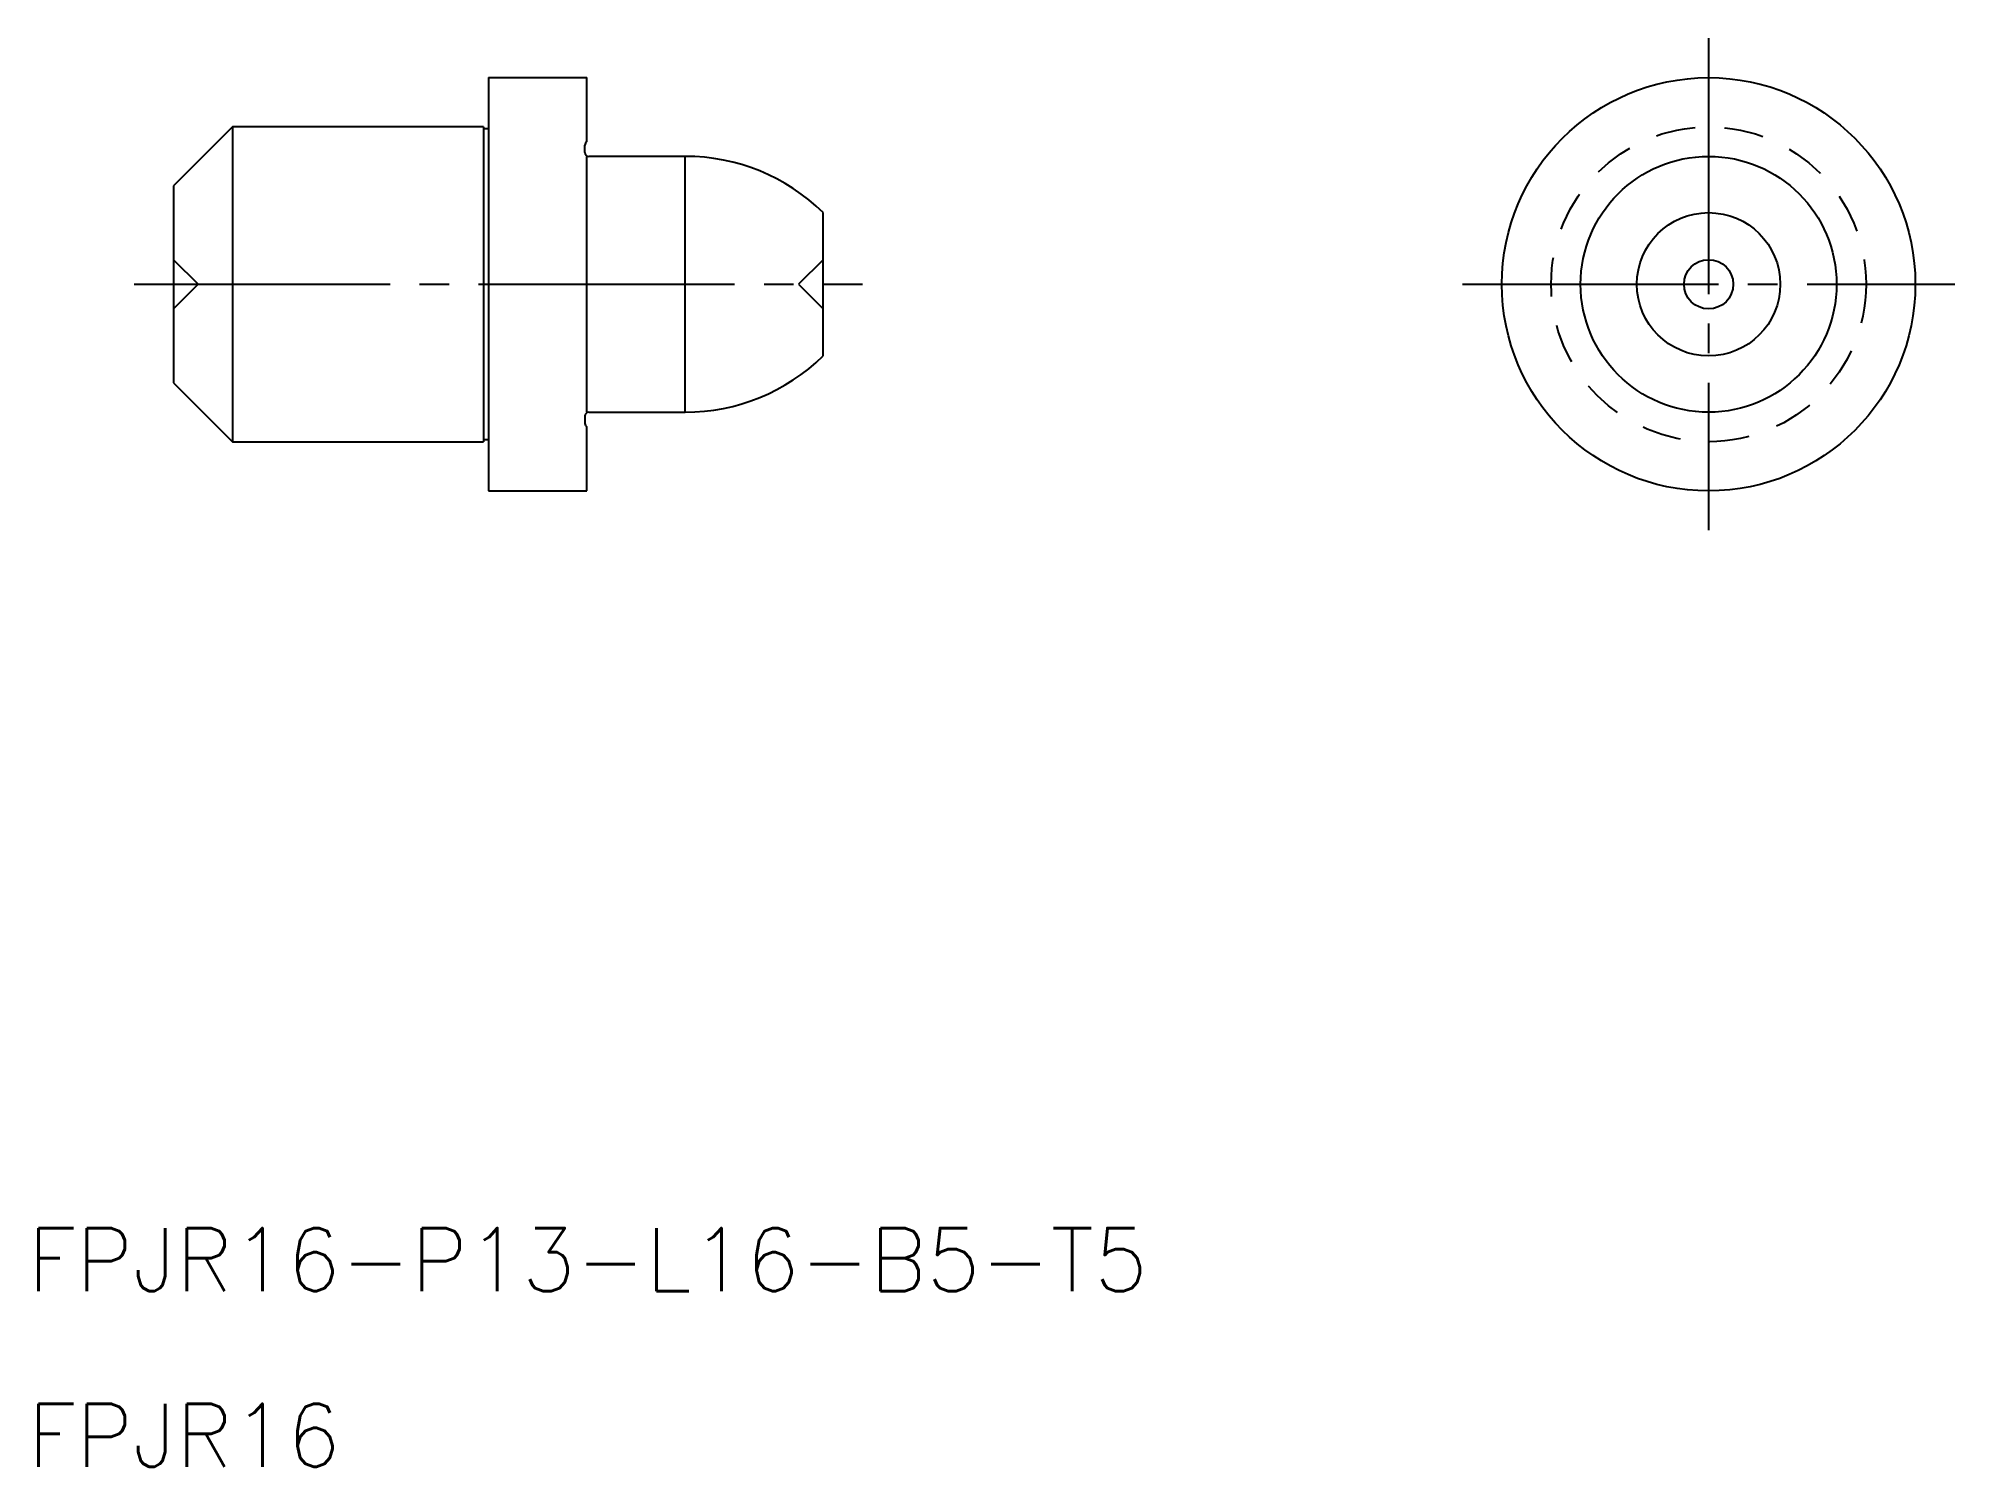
# Model space of a CAD drawing. Extents: x 51.9 to 149.2, y 112.3 to 184.9.
import ezdxf

# ---------------------------------------------------------------- set-up
doc = ezdxf.new("R2010")
doc.units = 0
doc.linetypes.add('CENTER', pattern=[17.5, 13, -1.5, 1.5, -1.5])
doc.linetypes.add('DASHED', pattern=[3.5, 2, -1.5])
doc.layers.get('0').update_dxf_attribs({"linetype": 'CONTINUOUS'})
doc.layers.add('CENTER', color=1, linetype='CENTER')
doc.styles.get("Standard").update_dxf_attribs({"font": 'txt.shx', "bigfont": '@extfont2.shx'})

msp = doc.modelspace()

# ---------------------------------------------------------------- linework, layer by layer
at = {"color": 7, "linetype": 'CONTINUOUS'}
for p, q in [((74.747, 182.885), (74.747, 161.885)), ((74.747, 182.885), (79.747, 182.885)), ((79.747, 179.635), (79.747, 182.885)), ((61.747, 180.385), (58.747, 177.385)), ((74.497, 180.385), (61.747, 180.385)), ((61.747, 180.385), (61.747, 164.385)), ((74.497, 180.385), (74.497, 164.385)), ((74.747, 180.285), (74.497, 180.285)), ((79.647, 179.085), (79.647, 179.461)), ((79.747, 165.885), (79.747, 178.885)), ((79.747, 165.885), (79.747, 178.885)), ((84.747, 178.885), (79.847, 178.885)), ((84.747, 165.885), (84.747, 178.885)), ((58.747, 177.385), (58.747, 167.385)), ((91.747, 168.743), (91.747, 176.026)), ((58.747, 167.385), (61.747, 164.385)), ((79.647, 165.685), (79.647, 165.308)), ((79.847, 165.885), (84.747, 165.885)), ((79.747, 161.885), (79.747, 165.135)), ((61.747, 164.385), (74.497, 164.385)), ((74.747, 164.485), (74.497, 164.485)), ((74.747, 161.885), (79.747, 161.885))]:
    msp.add_line(p, q, dxfattribs=at)
at = {"color": 3, "linetype": 'DASHED'}
for p, q in [((58.747, 173.635), (59.997, 172.385)), ((91.747, 173.635), (90.497, 172.385)), ((59.997, 172.385), (58.747, 171.135)), ((90.497, 172.385), (91.747, 171.135))]:
    msp.add_line(p, q, dxfattribs=at)
at = {"color": 7, "linetype": 'CONTINUOUS'}
for radius in [10.5, 6.5, 3.641, 1.25]:
    msp.add_circle((136.731, 172.385), radius, dxfattribs=at)
at = {"color": 3, "linetype": 'DASHED'}
msp.add_circle((136.731, 172.385), 8, dxfattribs=at)
at = {"color": 7, "linetype": 'CONTINUOUS'}
for centre, radius, start, end in [((79.847, 179.461), 0.2, 120, 180), ((79.847, 179.085), 0.2, 180, 270), ((84.747, 168.885), 10, 45.573, 90), ((84.747, 175.885), 10, 270, 314.427), ((79.847, 165.685), 0.2, 90, 180), ((79.847, 165.308), 0.2, 180, 240)]:
    msp.add_arc(centre, radius, start, end, dxfattribs=at)
at = {"layer": 'CENTER', "color": 1, "linetype": 'CENTER'}
for p, q in [((136.731, 184.885), (136.731, 159.885)), ((56.747, 172.385), (93.747, 172.385)), ((124.231, 172.385), (149.231, 172.385))]:
    msp.add_line(p, q, dxfattribs=at)

# ---------------------------------------------------------------- texts
at = {"color": 7, "linetype": 'CONTINUOUS'}
for s, p in [('FPJR16-P13-L16-B5-T5', (51.333, 121.225)), ('FPJR16', (51.333, 112.297))]:
    msp.add_text(s, height=3.2, dxfattribs=at).set_placement(p)

doc.saveas('drawing.dxf')
